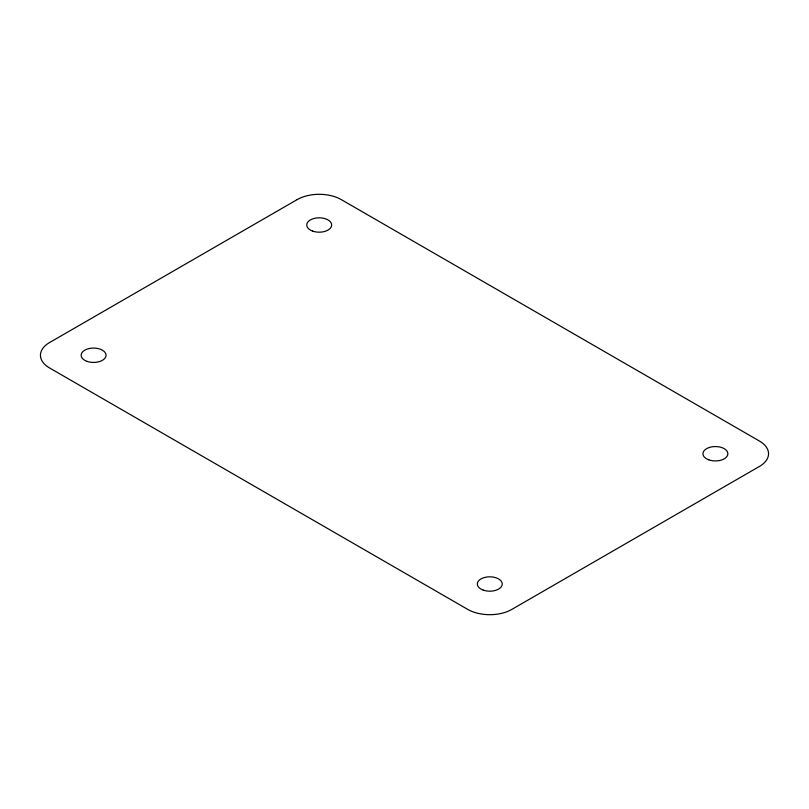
<?xml version="1.0" encoding="UTF-8"?>
<svg xmlns="http://www.w3.org/2000/svg" width="809" height="809" viewBox="0 0 809 809"><rect width="100%" height="100%" fill="white"/><g stroke="black" fill="none" stroke-linecap="round" stroke-linejoin="round"><path stroke-width="1.21" d="M297.196 199.58L49.571 342.551A31.126 17.97 0 0 0 49.571 367.964L467.784 609.42A31.126 17.97 0 0 0 511.804 609.42L759.429 466.449A31.126 17.97 0 0 0 759.429 441.036L341.216 199.58A31.126 17.97 0 0 0 297.196 199.58M87.22 361.431A12.448 7.19 0 0 0 106.04 355.353A12.448 7.19 0 0 0 87.514 348.982A12.448 7.19 0 0 0 87.22 361.431M483.236 590.115A12.448 7.19 0 0 0 502.237 584.229A12.448 7.19 0 0 0 483.913 577.666A12.448 7.19 0 0 0 483.236 590.115M708.846 459.856A12.448 7.19 0 0 0 727.857 453.97A12.448 7.19 0 0 0 709.523 447.407A12.448 7.19 0 0 0 708.846 459.856M312.648 231.111A12.448 7.19 0 0 0 331.65 225.226A12.448 7.19 0 0 0 313.326 218.663A12.448 7.19 0 0 0 312.648 231.111"/></g></svg>
